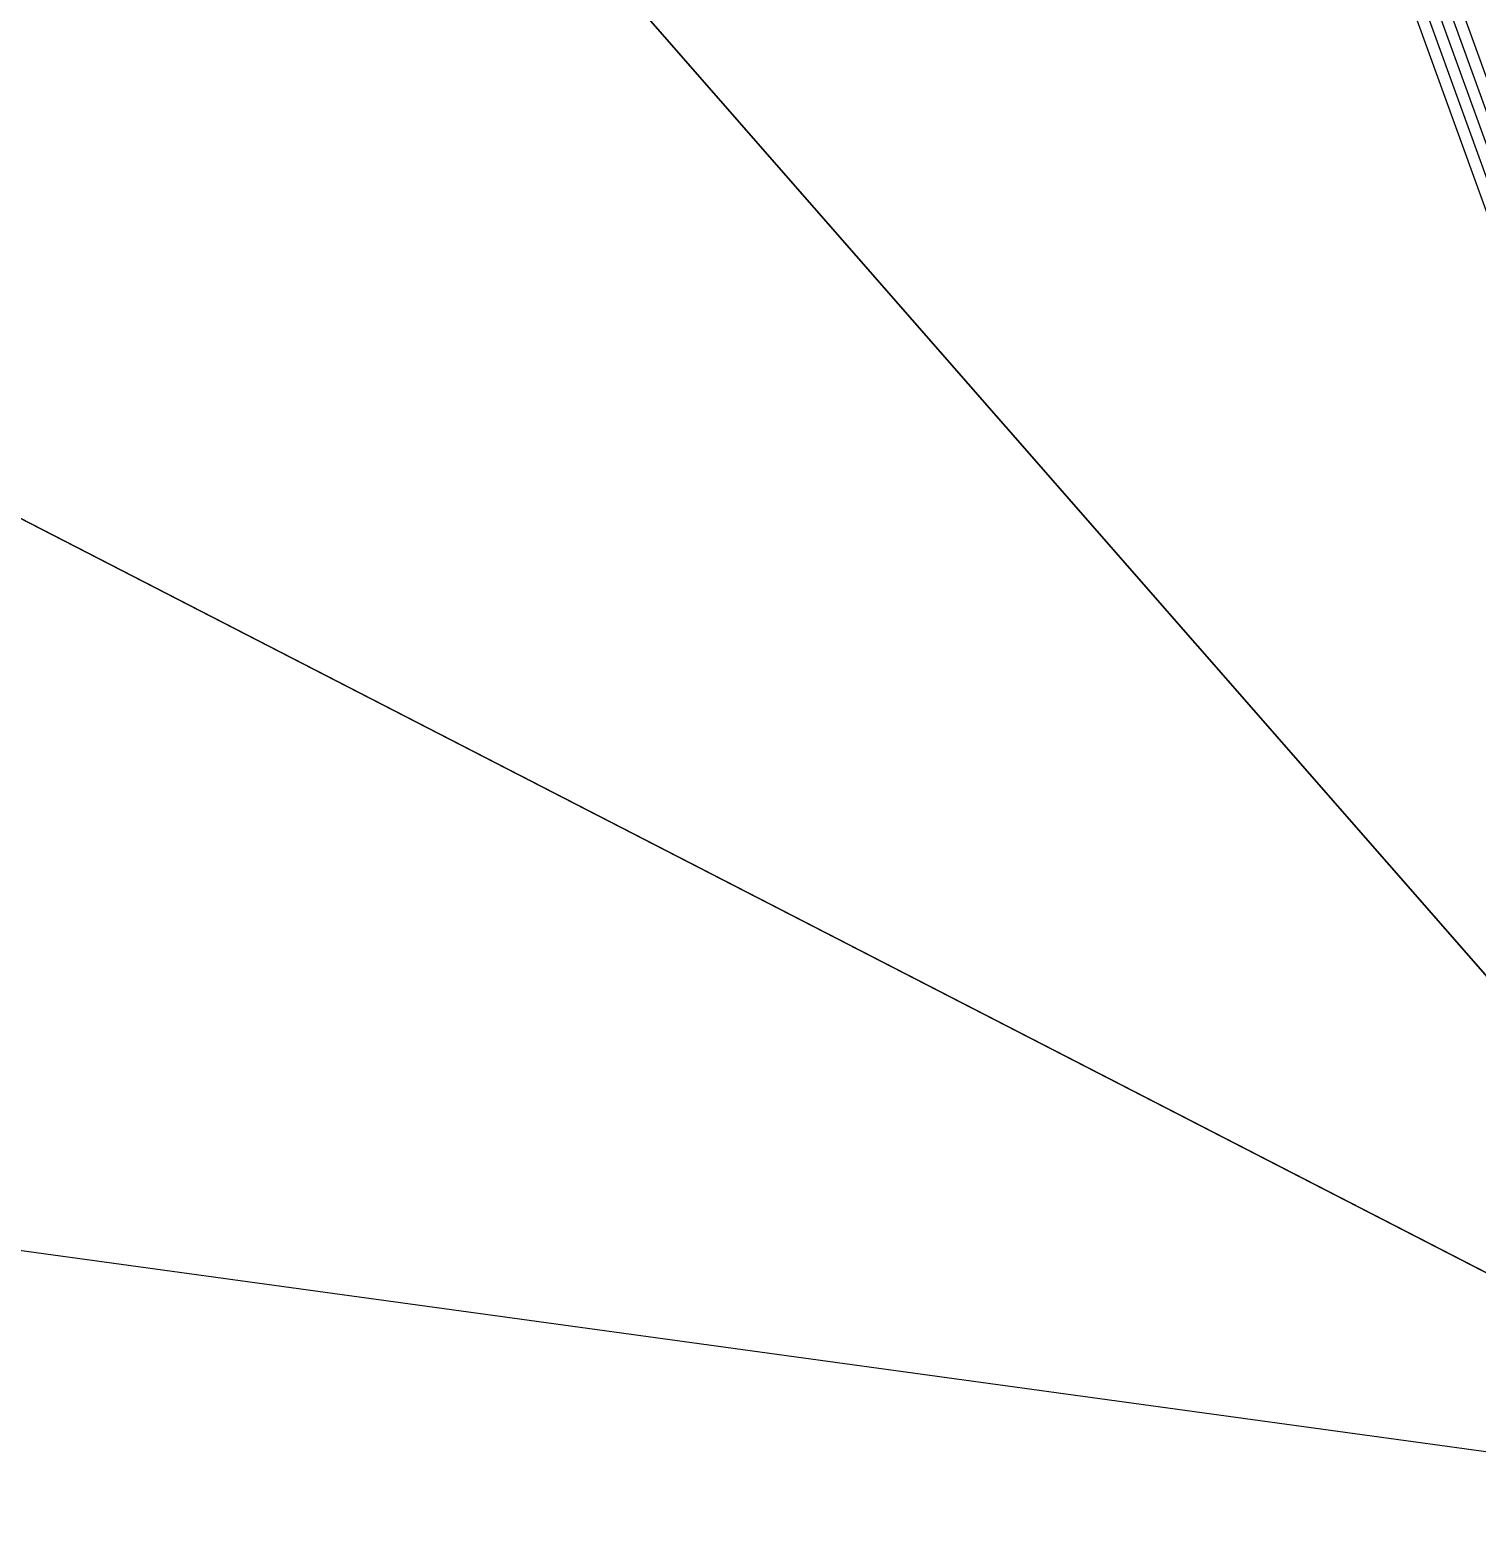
# Model space of a CAD drawing. Extents: x 7084 to 11035, y 13750 to 16729.
# Drawn here: x 7881.1 to 8054.8, y 14692.5 to 14870.4 of the extents above; entities that cross this region are included whole.
import ezdxf

# ---------------------------------------------------------------- set-up
doc = ezdxf.new("R2010")
doc.units = 0
doc.layers.add('Default', color=7, linetype='Continuous')

msp = doc.modelspace()

# ---------------------------------------------------------------- linework, layer by layer
at = {"layer": 'Default'}
for points in [[(7588.42, 14302.26), (8112.72, 14692.05), (7578.44, 14966.9), (7493.55, 14777), (8112.72, 14692.05), (7888.02, 15311.71), (8327.43, 15541.59), (7903, 15486.62), (8326.71, 15543.54), (8327.43, 15541.59), (8326.71, 15544.54), (7997.87, 15861.42)], [(8113.81, 14693.04), (7889.68, 15311.15), (7889.7, 15311.44), (8328.01, 15540.74), (8393.75, 15536.81), (8393.91, 15537.15), (8572.68, 15564.65)], [(8691.22, 14463.49), (8114.89, 14692.21), (8114.78, 14692.57), (8114.98, 14693.27), (8114.9, 14694.03), (7891.33, 15310.59), (7891.38, 15311.17), (8328.59, 15539.89), (8394.16, 15535.97), (8394.49, 15536.64), (8572.81, 15564.07)], [(8116.84, 14693.08), (8117.25, 14694.49), (8117.09, 14696), (7894.64, 15309.47), (7894.73, 15310.62), (8329.74, 15538.2), (8394.99, 15534.3), (8395.64, 15535.63), (8573.06, 15562.93)], [(8690.86, 14464.14), (8115.98, 14692.29), (8115.81, 14692.83), (8116.12, 14693.88), (8116, 14695.01), (7892.98, 15310.03)], [(7493.55, 14777), (8112.72, 14692.05), (7723.24, 15136.81), (8112.72, 14692.05), (7478.57, 14477.17)], [(8736.88, 14132.35), (9415.97, 14022.41), (9605.71, 14217.31), (10154.98, 14417.2), (9605.71, 14217.31), (9415.97, 14022.41), (8736.88, 14132.35), (8691.94, 14462.17), (8112.72, 14692.05), (7578.44, 14966.9)]]:
    msp.add_lwpolyline(points, dxfattribs=at)

doc.saveas('drawing.dxf')
